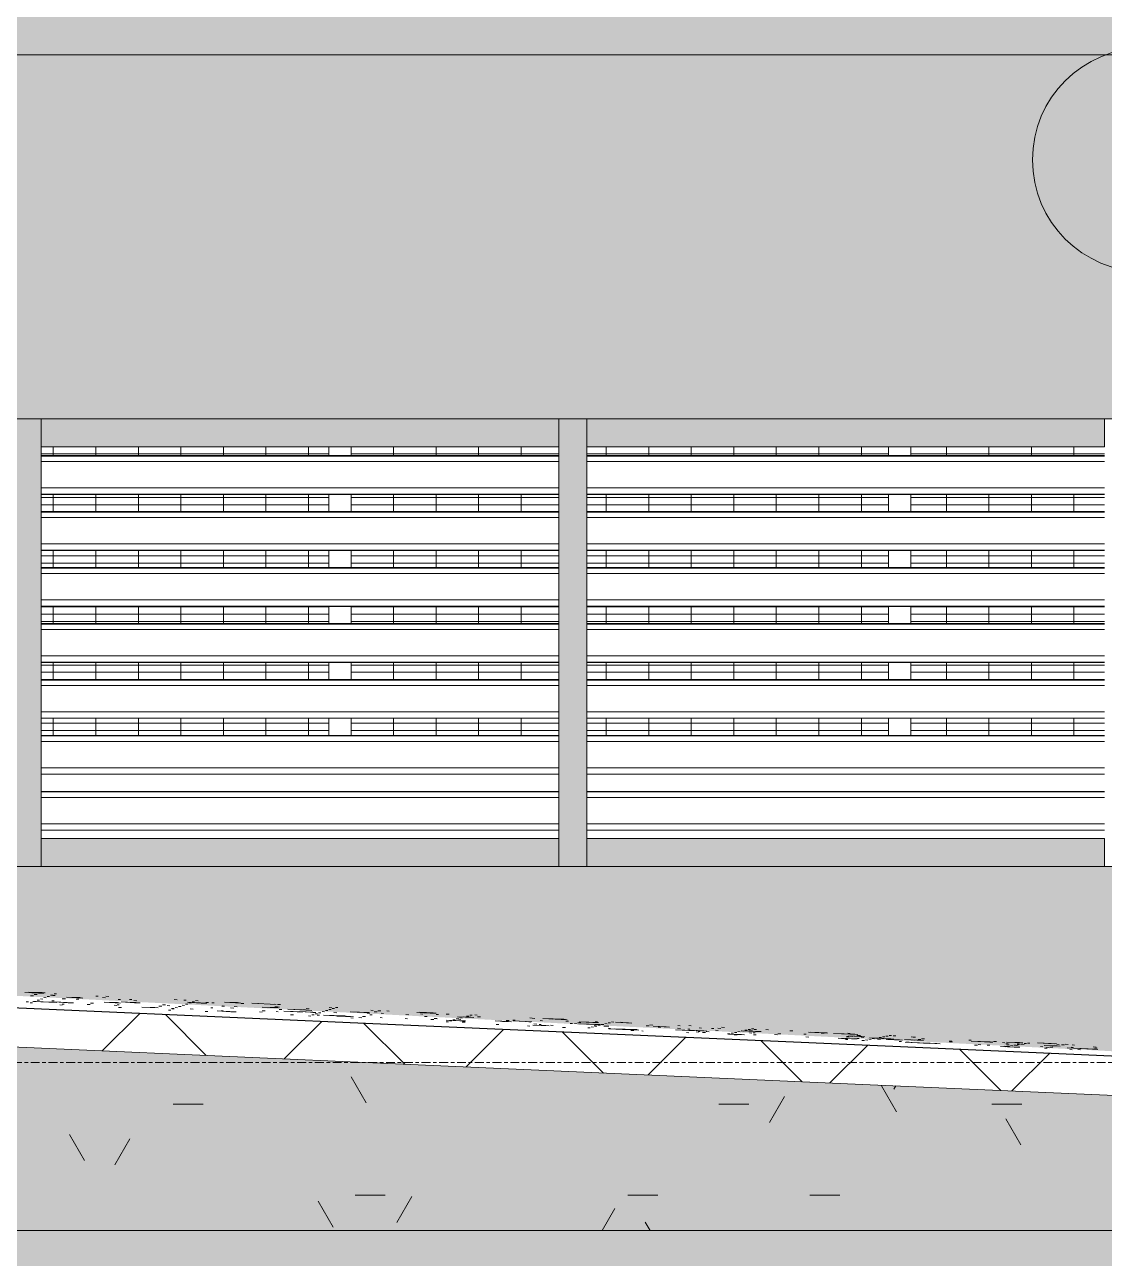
# Model space of a CAD drawing. Header units: millimetres. Extents: x -134153 to 99383, y -5233 to 35400.
# Drawn here: x 85429 to 87359, y 50 to 2254 of the extents above; entities that cross this region are included whole.
import ezdxf

# ---------------------------------------------------------------- set-up
doc = ezdxf.new("R2010")
doc.units = ezdxf.units.MM
doc.linetypes.add('Centre', pattern=[31.75, 6.35, -4.7625, 15.875, -4.7625])
for name, color, linetype, lineweight in [('A-DETL-GENF-2', 9, 'Continuous', 9), ('A-DETL-THIN', 151, 'Continuous', 9), ('A-FLOR', 192, 'Continuous', 9), ('A-FLOR-3', 192, 'Continuous', 25), ('A-FLOR-HRAL', 11, 'Continuous', 9), ('A-FLOR-LEVL-2', 51, 'Centre', 9), ('A-FLOR-MCUT', 51, 'Continuous', 9), ('A-FLOR-PATT', 8, 'Continuous', 9), ('A-GLAZ-CWMG', 51, 'Continuous', 9), ('A-WALL', 113, 'Continuous', 9), ('A-WALL-IDEN', 211, 'Continuous', 9), ('A-WALL-PATT-2', 111, 'Continuous', 5)]:
    doc.layers.add(name, color=color, linetype=linetype, lineweight=lineweight)

# ---------------------------------------------------------------- blocks, each defined once
blk = doc.blocks.new('FP_306-TKCS_MẶT ĐỨNG HƯỚNG NAM')
at = {"layer": 'A-FLOR-PATT'}
for p, q in [((123923.6, 525), (123957.8, 523.5)), ((123923.6, 525), (123947.9, 523.5)), ((123925.6, 508.4), (123930.1, 508.2)), ((123930.7, 525.6), (123954.2, 524.9)), ((123930.7, 525.6), (123959.8, 524.1)), ((123933.7, 519.1), (123939, 518.9)), ((123937.4, 509), (123975.4, 507.9)), ((123937.4, 509), (123980.7, 506.9)), ((123939.1, 508.8), (123943.4, 508.7)), ((123940.1, 521.6), (123945.4, 521.4)), ((123945.2, 511.2), (123949.4, 511)), ((123947.4, 524.6), (123951.9, 524.3)), ((123947.9, 523.5), (123957.8, 523.5)), ((123951.3, 513.5), (123955.5, 513.3)), ((123959.8, 524.1), (123954.2, 524.9)), ((123957.4, 515.8), (123961.6, 515.6)), ((123963.4, 518), (123967.7, 517.9)), ((123969.5, 520.3), (123973.8, 520.2)), ((123971.5, 510.1), (123975.5, 509.9)), ((123973.6, 519.8), (123977.5, 519.6)), ((123980.7, 506.9), (123975.4, 507.9)), ((123975.6, 522.6), (123979.8, 522.4)), ((123976.5, 508), (124010.6, 506.7)), ((123976.5, 508), (124000.7, 506.7)), ((123989.9, 513.7), (123995.2, 513.5)), ((123991.9, 513.8), (123995.9, 513.5)), ((123997.9, 516.5), (124021.5, 515.8)), ((123997.9, 516.5), (124027.1, 515)), ((124015.2, 513.2), (124019.7, 512.9)), ((124027.1, 515), (124021.5, 515.8)), ((124050, 518.4), (124054.5, 518.1)), ((124062.1, 515.9), (124067.4, 515.6)), ((124065.2, 507.5), (124088.7, 506.9)), ((124065.2, 507.5), (124094.3, 506.1)), ((124068.4, 518.3), (124073.7, 518)), ((124090.2, 512.4), (124094.1, 512.2)), ((124095.4, 508), (124129.5, 506.6)), ((124095.4, 508), (124119.6, 506.6)), ((124110.3, 512.4), (124114.8, 512.2)), ((124117.8, 507.3), (124122.3, 507)), ((124118.2, 510.5), (124123.6, 510.3)), ((124190.4, 512.4), (124195.7, 512.1)), ((124207.4, 511.3), (124211.9, 511)), ((124214.2, 507.5), (124248.4, 506)), ((124214.2, 507.5), (124238.5, 506.1)), ((124222.6, 508.4), (124226.8, 508.2)), ((124228.6, 510.4), (124232.9, 510.3)), ((124246.6, 507.1), (124251.9, 506.8)), ((124280.1, 507.6), (124303.6, 506.8)), ((124280.1, 507.6), (124309.2, 506.1)), ((123933, 506.5), (123937.3, 506.4)), ((123985.8, 502.7), (123990.3, 502.4)), ((123989.9, 504.1), (123993.9, 503.9)), ((124000.7, 506.7), (124010.6, 506.7)), ((124034.6, 503.5), (124039.9, 503.3)), ((124040.9, 506), (124046.3, 505.7)), ((124082.9, 502.2), (124087.5, 501.9)), ((124088.2, 503.1), (124092.1, 502.9)), ((124094.3, 506.1), (124088.7, 506.9)), ((124090.8, 498.4), (124096.1, 498.2)), ((124119.6, 506.6), (124129.5, 506.6)), ((124132.4, 498.9), (124155.9, 498.2)), ((124132.4, 498.9), (124161.5, 497.5)), ((124161.5, 497.5), (124155.9, 498.2)), ((124162.9, 500.6), (124168.2, 500.4)), ((124169.3, 502.9), (124174.6, 502.7)), ((124178, 501.6), (124182.6, 501.3)), ((124180, 493.6), (124184.3, 493.5)), ((124185.6, 496.5), (124190.1, 496.3)), ((124186.1, 495.7), (124190.3, 495.6)), ((124192.2, 497.9), (124196.4, 497.7)), ((124198.2, 500), (124202.5, 499.8)), ((124204.3, 502.1), (124208.6, 501.9)), ((124210.4, 504.2), (124214.7, 504)), ((124216.5, 506.3), (124220.7, 506.1)), ((124219.1, 495.5), (124224.4, 495.3)), ((124238.5, 506.1), (124248.4, 506)), ((124245.8, 491), (124250.3, 490.8)), ((124255.7, 497.7), (124259.6, 497.4)), ((124257.7, 506.5), (124261.7, 506.3)), ((124267.1, 491.9), (124301.2, 490.6)), ((124267.1, 491.9), (124291.3, 490.6)), ((124274, 492.1), (124278, 491.9)), ((124275.2, 500.6), (124279.7, 500.3)), ((124276.1, 500.9), (124280, 500.7)), ((124291.2, 497.4), (124296.6, 497.2)), ((124291.3, 490.6), (124301.2, 490.6)), ((124297.6, 499.7), (124302.9, 499.4)), ((124309.2, 506.1), (124303.6, 506.8)), ((124310.1, 505.2), (124314.6, 505)), ((124329.1, 505.8), (124341.2, 505.3)), ((124329.1, 505.8), (124372.5, 503.5)), ((124343, 490.2), (124347.5, 490)), ((124347.3, 499), (124370.8, 498.3)), ((124347.3, 499), (124376.4, 497.6)), ((124347.4, 492.4), (124352.7, 492.2)), ((124372.4, 503.5), (124369.1, 504.1)), ((124370.3, 499.5), (124374.8, 499.3)), ((124376.4, 497.6), (124370.8, 498.3)), ((124372.3, 490.8), (124376.3, 490.5)), ((124374.3, 499.3), (124378.3, 499)), ((124374.9, 503.4), (124380.2, 503.2)), ((124377.8, 494.8), (124382.4, 494.5)), ((124386, 491.5), (124420.1, 490.1)), ((124386, 491.5), (124410.2, 490.1)), ((124393.2, 494.9), (124431.2, 493.6)), ((124393.2, 494.9), (124436.5, 492.7)), ((124398.4, 485.3), (124403.8, 485.1)), ((124410.2, 490.1), (124420.1, 490.1)), ((124414.6, 490.8), (124438.1, 490)), ((124414.6, 490.8), (124443.7, 489.4)), ((124419.6, 494), (124424.9, 493.8)), ((124425.9, 496.1), (124431.3, 495.9)), ((124436.5, 492.7), (124431.2, 493.6)), ((124436.2, 485), (124440.5, 484.8)), ((124443.7, 489.4), (124438.1, 490)), ((124438.1, 489.3), (124442.6, 489)), ((124442.3, 486.9), (124446.6, 486.8)), ((124448.4, 488.8), (124452.6, 488.7)), ((124454.5, 490.8), (124458.7, 490.6)), ((124460.5, 492.7), (124464.8, 492.5)), ((124466.6, 494.6), (124470.9, 494.4)), ((124467.4, 498.1), (124472, 497.8)), ((124472.7, 496.4), (124477, 496.3)), ((124475.8, 489.1), (124481.1, 488.8)), ((124478.8, 498.3), (124483, 498.1)), ((124504.8, 490.6), (124538.9, 489.2)), ((124504.8, 490.6), (124529, 489.3)), ((124529, 489.3), (124539, 489.2)), ((124535.2, 488), (124539.7, 487.8)), ((124539.8, 485.1), (124543.8, 484.9)), ((124541.8, 493.1), (124545.8, 492.8)), ((124547.9, 490.4), (124553.2, 490.1)), ((124554.3, 492.4), (124559.6, 492.1)), ((124560.2, 487.9), (124564.2, 487.7)), ((124570.1, 492.1), (124574.6, 491.8)), ((124604.1, 485.5), (124609.4, 485.3)), ((124623.7, 489.4), (124657.8, 487.9)), ((124623.7, 489.4), (124647.9, 488)), ((124629.5, 489.6), (124653, 488.8)), ((124629.5, 489.6), (124658.6, 488.1)), ((124630.3, 486.6), (124634.8, 486.4)), ((124647.9, 488), (124657.8, 487.9)), ((124658.6, 488.1), (124653, 488.8)), ((124658.5, 485.9), (124662.4, 485.7)), ((124676.2, 486.5), (124681.6, 486.3)), ((124727.5, 484.9), (124732, 484.6)), ((124430.2, 483.1), (124434.4, 482.9)), ((124445.6, 484.7), (124450.1, 484.4)), ((124457.2, 484.3), (124495.2, 483.1)), ((124457.2, 484.3), (124500.6, 482.2)), ((124481.8, 482.7), (124505.3, 482)), ((124481.8, 482.7), (124510.9, 481.4)), ((124500.6, 482.2), (124495.2, 483.1)), ((124510.9, 481.4), (124505.3, 482)), ((124505.9, 479.4), (124510.4, 479.1)), ((124520.4, 480.1), (124525.7, 479.9)), ((124526.8, 482.2), (124532.1, 481.9)), ((124558.2, 480), (124562.1, 479.8)), ((124603, 478.3), (124607.5, 478)), ((124637.9, 482.3), (124642.4, 482)), ((124648.7, 476.8), (124654.1, 476.6)), ((124655.1, 478.7), (124660.4, 478.5)), ((124656.4, 478.3), (124660.4, 478.1)), ((124676.2, 472.6), (124680.5, 472.4)), ((124676.5, 475.5), (124710.7, 474.1)), ((124676.5, 475.5), (124700.8, 474.2)), ((124682.3, 474.3), (124686.6, 474.2)), ((124688.4, 476), (124692.6, 475.9)), ((124694.5, 477.8), (124698.7, 477.6)), ((124696.7, 481.7), (124720.2, 480.9)), ((124696.7, 481.7), (124725.8, 480.3)), ((124698.1, 477), (124702.6, 476.8)), ((124700.5, 479.5), (124704.8, 479.3)), ((124700.8, 474.2), (124710.7, 474.1)), ((124704.9, 472.2), (124710.2, 472)), ((124705.7, 472.8), (124710.2, 472.6)), ((124706.6, 481.2), (124710.9, 481)), ((124712.7, 482.9), (124717, 482.7)), ((124718.8, 484.6), (124723, 484.4)), ((124725.8, 480.3), (124720.2, 480.9)), ((124732.4, 481.7), (124737.7, 481.4)), ((124763.9, 474.1), (124787.5, 473.3)), ((124763.9, 474.1), (124793.1, 472.7)), ((124765.9, 467.8), (124770.4, 467.5)), ((124777.1, 473.3), (124782.4, 473)), ((124783.4, 475.1), (124788.8, 474.8)), ((124793.1, 472.7), (124787.5, 473.3)), ((124795.3, 475.5), (124799.8, 475.2)), ((124795.4, 474.3), (124829.5, 472.8)), ((124795.4, 474.3), (124819.6, 473)), ((124819.6, 473), (124829.5, 472.8)), ((124821.9, 465.2), (124825.9, 465)), ((124824, 472.4), (124827.9, 472.2)), ((124826, 479.5), (124829.9, 479.3)), ((124830.1, 479), (124834.6, 478.7)), ((124831.2, 466.7), (124854.7, 465.9)), ((124831.2, 466.7), (124860.3, 465.3)), ((124833.3, 468.7), (124838.6, 468.5)), ((124842.3, 467.7), (124846.3, 467.5)), ((124844.3, 474.8), (124848.3, 474.6)), ((124848.9, 478.6), (124886.9, 477.1)), ((124848.9, 478.6), (124892.3, 476.3)), ((124860.3, 465.3), (124854.7, 465.9)), ((124860.8, 477.6), (124866.1, 477.4)), ((124863, 466.4), (124867.6, 466.1)), ((124892.3, 476.3), (124886.9, 477.1)), ((124890.4, 473.8), (124894.9, 473.5)), ((124897.9, 469.8), (124902.4, 469.6)), ((124905.4, 469.5), (124910.7, 469.2)), ((124911.8, 471.2), (124917.1, 470.9)), ((124913, 469.1), (124951, 467.7)), ((124913, 469.1), (124956.3, 467)), ((124914.3, 472.7), (124948.4, 471.2)), ((124914.3, 472.7), (124938.5, 471.3)), ((124935.4, 463.3), (124939.6, 463.1)), ((124938.5, 471.3), (124948.4, 471.2)), ((124940.6, 465.7), (124944.5, 465.5)), ((124941.4, 464.8), (124945.7, 464.7)), ((124942.6, 472.5), (124946.5, 472.3)), ((124947.5, 466.4), (124951.8, 466.2)), ((124956.3, 467), (124951, 467.7)), ((124953.6, 467.9), (124957.9, 467.7)), ((124958.1, 464.8), (124962.7, 464.6)), ((124959.7, 469.4), (124963.9, 469.2)), ((124961.6, 465), (124966.9, 464.7)), ((124965.8, 470.9), (124970, 470.7)), ((124971.8, 472.4), (124976.1, 472.2)), ((124978.8, 471.8), (125002.3, 470.9)), ((124978.8, 471.8), (125007.9, 470.3)), ((124987.5, 471.7), (124992, 471.5)), ((125007.9, 470.3), (125002.3, 470.9)), ((125033.7, 465.5), (125039.1, 465.2)), ((125040.1, 467), (125045.4, 466.8)), ((125046.1, 464.5), (125069.6, 463.7)), ((125046.1, 464.5), (125075.2, 463.1)), ((125055.3, 462.9), (125059.8, 462.7)), ((125075.2, 463.1), (125069.6, 463.7)), ((125090.2, 465.9), (125094.7, 465.6)), ((125110.1, 465.8), (125114.1, 465.6)), ((124884.3, 462.4), (124889.6, 462.2)), ((124929.3, 461.7), (124933.5, 461.6)), ((124965.7, 461), (124970.2, 460.8)), ((124967.1, 460.1), (125001.3, 458.7)), ((124967.1, 460.1), (124991.4, 458.9)), ((124977.1, 460), (125015, 458.7)), ((124977.1, 460), (125020.4, 457.9)), ((124991.4, 458.9), (125001.3, 458.7)), ((125006.2, 457.2), (125011.6, 457)), ((125012.6, 458.9), (125017.9, 458.6)), ((125020.4, 457.9), (125015, 458.7)), ((125025.9, 456.2), (125028.5, 456.1)), ((125086, 458.5), (125120.1, 457.1)), ((125086, 458.5), (125110.2, 457.2)), ((125089.9, 461), (125095.2, 460.7)), ((125106.1, 453.2), (125110, 453)), ((125108.1, 459.5), (125112, 459.3)), ((125110.2, 457.2), (125120.1, 457.1)), ((125113.3, 457.5), (125136.8, 456.7)), ((125113.3, 457.5), (125142.4, 456.1)), ((125123.1, 454.5), (125127.6, 454.2)), ((125126.5, 455.3), (125130.4, 455.1)), ((125128.5, 461.6), (125132.4, 461.3)), ((125134.6, 453.5), (125139.9, 453.3)), ((125142.4, 456.1), (125136.8, 456.7)), ((125140.9, 455.1), (125146.3, 454.8)), ((125150.4, 460.9), (125154.9, 460.7)), ((125157.9, 457.4), (125162.5, 457.1)), ((125162.1, 461.2), (125167.4, 460.9)), ((125168.4, 462.7), (125173.8, 462.4)), ((125179.4, 450.9), (125183.7, 450.8)), ((125180.6, 450.7), (125204.1, 449.9)), ((125180.6, 450.7), (125209.7, 449.4)), ((125185.5, 452.3), (125189.8, 452.1)), ((125190.8, 449.3), (125196.1, 449.1)), ((125191.6, 453.6), (125195.8, 453.5)), ((125197.7, 455), (125201.9, 454.8)), ((125203.7, 456.3), (125208, 456.1)), ((125209.7, 449.4), (125204.1, 449.9)), ((125204.9, 456.5), (125239, 455)), ((125204.9, 456.5), (125229.1, 455.2)), ((125209.8, 457.6), (125214.1, 457.4)), ((125215.9, 458.9), (125220.2, 458.7)), ((125218.2, 452.6), (125222.7, 452.4)), ((125218.3, 456.8), (125223.6, 456.5)), ((125222, 460.2), (125226.2, 460)), ((125224.7, 453), (125228.7, 452.8)), ((125225.7, 449.2), (125230.2, 449)), ((125226.7, 458.9), (125230.7, 458.7)), ((125229.1, 455.2), (125239, 455)), ((125247.5, 458.6), (125252.1, 458.3)), ((125262.9, 449.6), (125268.2, 449.4)), ((125269.3, 451), (125274.6, 450.8)), ((125290.4, 456.7), (125295.7, 456.4)), ((125315.3, 450.4), (125319.8, 450.2)), ((125319.1, 445.5), (125324.4, 445.2)), ((125323.7, 454.1), (125357.9, 452.5)), ((125323.7, 454.1), (125347.9, 452.8)), ((125328.2, 454.1), (125351.7, 453.1)), ((125328.2, 454.1), (125357.3, 452.6)), ((125346.6, 452.3), (125351.9, 452.1)), ((125347.9, 452.8), (125357.9, 452.5)), ((125350.2, 452.9), (125354.7, 452.6)), ((125357.3, 452.6), (125351.7, 453.1)), ((125368.8, 451.8), (125406.7, 450.3)), ((125368.8, 451.8), (125412.1, 449.6)), ((125376.6, 443.3), (125410.7, 441.9)), ((125376.6, 443.3), (125400.8, 442)), ((125383.1, 442.6), (125387.6, 442.4)), ((125390.2, 441.1), (125394.2, 440.9)), ((125391.2, 445.5), (125396.6, 445.2)), ((125392.2, 446.5), (125396.2, 446.3)), ((125394.3, 452), (125398.2, 451.8)), ((125395.4, 447.4), (125419, 446.5)), ((125395.4, 447.4), (125424.6, 446)), ((125397.6, 446.7), (125402.9, 446.5)), ((125400.8, 442), (125410.7, 441.9)), ((125412.1, 449.6), (125406.7, 450.3)), ((125410.4, 448.1), (125414.9, 447.9)), ((125410.6, 442.8), (125414.5, 442.6)), ((125412.6, 448.2), (125416.6, 447.9)), ((125418, 445), (125422.5, 444.7)), ((125424.6, 446), (125419, 446.5)), ((125431.6, 441.4), (125435.8, 441.2)), ((125432.8, 443.8), (125470.8, 442.3)), ((125432.8, 443.8), (125476.1, 441.7)), ((125437.7, 442.5), (125441.9, 442.3)), ((125443.7, 443.6), (125448, 443.5)), ((125447.4, 441.4), (125452.7, 441.1)), ((125449.8, 444.8), (125454.1, 444.6)), ((125455.9, 445.9), (125460.2, 445.7)), ((125462, 447), (125466.2, 446.8)), ((125462.7, 441), (125486.2, 440.2)), ((125462.7, 441), (125491.8, 439.6)), ((125468.1, 448.1), (125472.3, 447.9)), ((125476.1, 441.7), (125470.8, 442.3)), ((125474.9, 447.7), (125480.2, 447.4)), ((125495.5, 440.9), (125529.6, 439.4)), ((125495.5, 440.9), (125519.7, 439.6)), ((125507.6, 445.5), (125512.1, 445.2)), ((125510.9, 445.2), (125514.8, 445)), ((125519.6, 441), (125524.9, 440.8)), ((125525.9, 442.2), (125531.3, 442)), ((125419.4, 439), (125423.7, 438.9)), ((125425.5, 440.2), (125429.8, 440)), ((125478.2, 440.5), (125482.7, 440.2)), ((125485.8, 437.4), (125490.3, 437.2)), ((125491.8, 439.6), (125486.2, 440.2)), ((125496.9, 436), (125534.9, 434.7)), ((125496.9, 436), (125540.2, 434.1)), ((125498.5, 436.1), (125503.8, 435.9)), ((125508.9, 440.1), (125512.8, 439.9)), ((125519.7, 439.6), (125529.6, 439.4)), ((125529.9, 434.9), (125553.4, 434)), ((125529.9, 434.9), (125559, 433.5)), ((125540.2, 434.1), (125534.9, 434.7)), ((125559, 433.5), (125553.4, 434)), ((125575.4, 438), (125579.9, 437.7)), ((125575.8, 437), (125581.1, 436.8)), ((125610.2, 439.8), (125614.7, 439.6)), ((125614.3, 438.1), (125648.4, 436.5)), ((125614.3, 438.1), (125638.5, 436.8)), ((125620.4, 430.8), (125625.7, 430.6)), ((125626.8, 431.9), (125632.1, 431.7)), ((125638.5, 436.8), (125648.4, 436.5)), ((125643.1, 430.8), (125647.7, 430.6)), ((125647.9, 436.4), (125653.2, 436.2)), ((125654.3, 437.5), (125659.6, 437.2)), ((125667.2, 428.6), (125701.3, 427.2)), ((125667.2, 428.6), (125691.4, 427.4)), ((125670.5, 435.4), (125675, 435.1)), ((125672.5, 428.2), (125676.7, 428)), ((125674.3, 428.8), (125678.3, 428.6)), ((125676.4, 433.4), (125680.3, 433.2)), ((125677.6, 436.4), (125701.1, 435.5)), ((125677.6, 436.4), (125706.7, 435)), ((125678, 432.6), (125682.5, 432.4)), ((125678.6, 429.1), (125682.8, 429)), ((125684.6, 430.1), (125688.9, 429.9)), ((125690.7, 431), (125695, 430.9)), ((125691.4, 427.4), (125701.3, 427.2)), ((125694.7, 430.1), (125698.7, 429.9)), ((125696.8, 434.6), (125700.7, 434.4)), ((125696.8, 432), (125701.1, 431.8)), ((125706.7, 435), (125701.1, 435.5)), ((125702.9, 432.9), (125707.1, 432.7)), ((125704.1, 432.4), (125709.4, 432.2)), ((125709, 433.8), (125713.2, 433.6)), ((125715, 434.7), (125719.3, 434.5)), ((125733.2, 434.9), (125763.1, 433.5)), ((125733.2, 434.9), (125757.4, 433.6)), ((125738.2, 428.3), (125742.8, 428.1)), ((125744.8, 430.4), (125768.3, 429.5)), ((125744.8, 430.4), (125773.9, 429)), ((125745.8, 425.7), (125750.3, 425.5)), ((125748.7, 426.5), (125754.1, 426.3)), ((125755.1, 427.5), (125760.4, 427.2)), ((125757.4, 433.6), (125767.3, 433.3)), ((125767.6, 432.4), (125772.1, 432.2)), ((125773.9, 429), (125768.3, 429.5)), ((125776.2, 431.5), (125781.6, 431.3)), ((125782.6, 432.5), (125787.9, 432.2)), ((125786, 425.8), (125820.2, 424.4)), ((125786, 425.8), (125810.3, 424.6)), ((125791, 422.8), (125794.9, 422.6)), ((125793, 427.1), (125796.9, 426.9)), ((125795, 431.4), (125799, 431.1)), ((125804.9, 422.8), (125810.2, 422.5)), ((125810.3, 424.6), (125820.2, 424.4)), ((125812.1, 424.6), (125835.6, 423.7)), ((125812.1, 424.6), (125841.2, 423.3)), ((125832.4, 427.6), (125837.7, 427.3)), ((125835.4, 425.5), (125839.9, 425.3)), ((125841.2, 423.3), (125835.6, 423.7))]:
    blk.add_line(p, q, dxfattribs=at)
blk = doc.blocks.new('NBS_CLDPhysicalSecuritySystems_MtlMeshPnlFncngSym_CLDModsecSecurusS3_InfillPanel - NBS_CLDPhysicalSecuritySystems_MtlMeshPnlFncngSym_CLDModsecSecurusS2_InfillPanel-2369440-TKCS_MẶT ĐỨNG HƯỚNG NAM')
at = {"layer": 'A-FLOR-HRAL'}
h = blk.add_hatch(dxfattribs=at)
h.set_pattern_fill('FP_41', color=256, style=0, pattern_type=2)
h.set_pattern_definition([(180, (123252.564, 850), (2e-15, 13), []), (90, (123252.564, 850), (76, -5e-15), [])])
h.paths.add_polyline_path([(127262.5, 971), (127501.6, 971), (127501.6, 2850), (127329.9, 2850), (127328.9, 2828.9), (127313.4, 2820.3), (127312.4, 2820), (127298.4, 2820), (127296.9, 2812.2), (127282.3, 2796.3), (127273.3, 2798), (127262.6, 2809), (127262.5, 1609.7), (127297.6, 1608.5), (127297.6, 1591.5), (127262.5, 1590.3), (127262.5, 1500), (127260.6, 1500), (127260.6, 1495.1), (127262.6, 1495.1), (127262.5, 992.2)])
h.paths.add_polyline_path([(123506.6, 984.3), (123902.6, 984.3), (123902.6, 1014.8), (123506.6, 1014.8), (123506.6, 992.2)])
h.paths.add_polyline_path([(123952.6, 984.3), (124466.6, 984.3), (124466.6, 1014.8), (123952.6, 1014.8), (123952.6, 992.2)])
h.paths.add_polyline_path([(123466.6, 984.3), (123466.6, 1014.8), (123252.6, 1014.8), (123252.6, 984.3), (123427.8, 984.3)])
h.paths.add_polyline_path([(124506.6, 984.3), (124877.6, 984.3), (124877.6, 1014.8), (124506.6, 1014.8), (124506.6, 992.2)])
h.paths.add_polyline_path([(124927.6, 984.3), (125466.6, 984.3), (125466.6, 1014.8), (124927.6, 1014.8), (124927.6, 992.2)])
h.paths.add_polyline_path([(126601, 984.3), (126802.6, 984.3), (126802.6, 1014.8), (126506.6, 1014.8), (126506.6, 984.3)])
h.paths.add_polyline_path([(126466.6, 984.3), (126466.6, 1014.8), (125902.6, 1014.8), (125902.6, 984.3), (126402.7, 984.3)])
h.paths.add_polyline_path([(125807.7, 984.3), (125852.6, 984.3), (125852.6, 1014.8), (125506.6, 1014.8), (125506.6, 984.3), (125609.4, 984.3)])
h.paths.add_polyline_path([(124927.6, 1084.3), (125466.6, 1084.3), (125466.6, 1114.8), (124927.6, 1114.8)])
h.paths.add_polyline_path([(125902.6, 1084.3), (126466.6, 1084.3), (126466.6, 1114.8), (125902.6, 1114.8)])
h.paths.add_polyline_path([(123427.8, 1084.3), (123466.6, 1084.3), (123466.6, 1114.8), (123252.6, 1114.8), (123252.6, 1084.3)])
h.paths.add_polyline_path([(123506.6, 1084.3), (123902.6, 1084.3), (123902.6, 1114.8), (123506.6, 1114.8)])
h.paths.add_polyline_path([(125506.6, 1084.3), (125852.6, 1084.3), (125852.6, 1114.8), (125506.6, 1114.8)])
h.paths.add_polyline_path([(124617.8, 1084.3), (124877.6, 1084.3), (124877.6, 1114.8), (124506.6, 1114.8), (124506.6, 1084.3)])
h.paths.add_polyline_path([(126802.6, 1084.3), (126802.6, 1114.8), (126506.6, 1114.8), (126506.6, 1084.3), (126601, 1084.3)])
h.paths.add_polyline_path([(124221.1, 1084.3), (124466.6, 1084.3), (124466.6, 1114.8), (123952.6, 1114.8), (123952.6, 1084.3)])
h.paths.add_polyline_path([(125466.6, 1184.3), (125466.6, 1214.8), (124927.6, 1214.8), (124927.6, 1184.3), (125411.1, 1184.3)])
h.paths.add_polyline_path([(123506.6, 1184.3), (123902.6, 1184.3), (123902.6, 1214.8), (123506.6, 1214.8)])
h.paths.add_polyline_path([(123427.8, 1184.3), (123466.6, 1184.3), (123466.6, 1214.8), (123252.6, 1214.8), (123252.6, 1184.3)])
h.paths.add_polyline_path([(125807.7, 1184.3), (125852.6, 1184.3), (125852.6, 1214.8), (125506.6, 1214.8), (125506.6, 1184.3)])
h.paths.add_polyline_path([(126601, 1184.3), (126802.6, 1184.3), (126802.6, 1214.8), (126506.6, 1214.8), (126506.6, 1184.3)])
h.paths.add_polyline_path([(124221.1, 1184.3), (124466.6, 1184.3), (124466.6, 1214.8), (123952.6, 1214.8), (123952.6, 1184.3)])
h.paths.add_polyline_path([(124506.6, 1184.3), (124877.6, 1184.3), (124877.6, 1214.8), (124506.6, 1214.8)])
h.paths.add_polyline_path([(125902.6, 1184.3), (126466.6, 1184.3), (126466.6, 1214.8), (125902.6, 1214.8)])
h.paths.add_polyline_path([(124466.6, 1284.3), (124466.6, 1314.8), (123952.6, 1314.8), (123952.6, 1284.3), (124221.1, 1284.3)])
h.paths.add_polyline_path([(125807.7, 1284.3), (125852.6, 1284.3), (125852.6, 1314.8), (125506.6, 1314.8), (125506.6, 1284.3)])
h.paths.add_polyline_path([(123252.6, 1284.3), (123466.6, 1284.3), (123466.6, 1314.8), (123252.6, 1314.8)])
h.paths.add_polyline_path([(126802.6, 1284.3), (126802.6, 1314.8), (126506.6, 1314.8), (126506.6, 1284.3), (126601, 1284.3)])
h.paths.add_polyline_path([(123506.6, 1284.3), (123902.6, 1284.3), (123902.6, 1314.8), (123506.6, 1314.8)])
h.paths.add_polyline_path([(124877.6, 1284.3), (124877.6, 1314.8), (124506.6, 1314.8), (124506.6, 1284.3), (124617.8, 1284.3)])
h.paths.add_polyline_path([(124927.6, 1284.3), (125466.6, 1284.3), (125466.6, 1314.8), (124927.6, 1314.8)])
h.paths.add_polyline_path([(126466.6, 1284.3), (126466.6, 1314.8), (125902.6, 1314.8), (125902.6, 1284.3), (126204.4, 1284.3)])
h.paths.add_polyline_path([(125902.6, 1384.3), (126466.6, 1384.3), (126466.6, 1414.8), (125902.6, 1414.8)])
h.paths.add_polyline_path([(123427.8, 1384.3), (123466.6, 1384.3), (123466.6, 1414.8), (123252.6, 1414.8), (123252.6, 1384.3)])
h.paths.add_polyline_path([(123506.6, 1384.3), (123902.6, 1384.3), (123902.6, 1414.8), (123506.6, 1414.8)])
h.paths.add_polyline_path([(126802.6, 1384.3), (126802.6, 1414.8), (126506.6, 1414.8), (126506.6, 1384.3), (126601, 1384.3)])
h.paths.add_polyline_path([(123952.6, 1384.3), (124466.6, 1384.3), (124466.6, 1414.8), (123952.6, 1414.8)])
h.paths.add_polyline_path([(124617.8, 1384.3), (124877.6, 1384.3), (124877.6, 1414.8), (124506.6, 1414.8), (124506.6, 1384.3)])
h.paths.add_polyline_path([(125506.6, 1384.3), (125852.6, 1384.3), (125852.6, 1414.8), (125506.6, 1414.8)])
h.paths.add_polyline_path([(125411.1, 1384.3), (125466.6, 1384.3), (125466.6, 1414.8), (124927.6, 1414.8), (124927.6, 1384.3), (125014.4, 1384.3)])
h.paths.add_polyline_path([(124877.6, 1484.3), (124877.6, 1500), (124506.6, 1500), (124506.6, 1484.3), (124617.8, 1484.3)])
h.paths.add_polyline_path([(125902.6, 1484.3), (126466.6, 1484.3), (126466.6, 1500), (125902.6, 1500)])
h.paths.add_polyline_path([(125852.6, 1484.3), (125852.6, 1500), (125506.6, 1500), (125506.6, 1484.3), (125807.7, 1484.3)])
h.paths.add_polyline_path([(124927.6, 1484.3), (125466.6, 1484.3), (125466.6, 1500), (124927.6, 1500)])
h.paths.add_polyline_path([(123252.6, 1484.3), (123466.6, 1484.3), (123466.6, 1500), (123252.6, 1500)])
h.paths.add_polyline_path([(123506.6, 1484.3), (123902.6, 1484.3), (123902.6, 1500), (123506.6, 1500)])
h.paths.add_polyline_path([(124221.1, 1484.3), (124466.6, 1484.3), (124466.6, 1500), (123952.6, 1500), (123952.6, 1484.3)])
h.paths.add_polyline_path([(126802.6, 1484.3), (126802.6, 1500), (126506.6, 1500), (126506.6, 1484.3), (126601, 1484.3)])
h.paths.add_polyline_path([(127287.6, 1582.5), (127287.6, 1590), (127297.6, 1590), (127297.6, 1582.5)])
h.paths.add_polyline_path([(127297.6, 1610), (127287.6, 1610), (127287.6, 1617.5), (127297.6, 1617.5)])
h.paths.add_polyline_path([(127265.4, 2820), (127266.8, 2820), (127263.9, 2830.5), (127263.9, 2820)])
for p, q in [((124466.6, 1500), (124466.6, 1484.3)), ((124506.6, 1484.3), (124506.6, 1500)), ((125466.6, 1500), (125466.6, 1484.3)), ((125506.6, 1484.3), (125506.6, 1500)), ((124466.6, 1415), (124466.6, 1384.3)), ((124506.6, 1384.3), (124506.6, 1415)), ((125466.6, 1415), (125466.6, 1384.3)), ((125506.6, 1384.3), (125506.6, 1415)), ((124466.6, 1315), (124466.6, 1284.3)), ((124506.6, 1284.3), (124506.6, 1315)), ((125466.6, 1315), (125466.6, 1284.3)), ((125506.6, 1284.3), (125506.6, 1315)), ((124466.6, 1215), (124466.6, 1184.3)), ((124506.6, 1184.3), (124506.6, 1215)), ((125466.6, 1215), (125466.6, 1184.3)), ((125506.6, 1184.3), (125506.6, 1215)), ((124466.6, 1115), (124466.6, 1084.3)), ((124506.6, 1084.3), (124506.6, 1115)), ((125466.6, 1115), (125466.6, 1084.3)), ((125506.6, 1084.3), (125506.6, 1115)), ((124466.6, 1015), (124466.6, 984.3)), ((124506.6, 984.3), (124506.6, 1015)), ((125466.6, 1015), (125466.6, 984.3)), ((125506.6, 984.3), (125506.6, 1015))]:
    blk.add_line(p, q, dxfattribs=at)
blk = doc.blocks.new('Rectangular Mullion - 50 x 100mm-3089696-TKCS_MẶT ĐỨNG HƯỚNG NAM')
at = {"layer": 'A-GLAZ-CWMG'}
blk.add_hatch(color=256, dxfattribs=at).paths.add_polyline_path([(124617.8, 1500), (124877.6, 1500), (124877.6, 1550), (123952.6, 1550), (123952.6, 1500), (124221.1, 1500)])
for p, q in [((123952.6, 1500), (123952.6, 1550)), ((124877.6, 1550), (124877.6, 1500)), ((123952.6, 1500), (124877.6, 1500))]:
    blk.add_line(p, q, dxfattribs=at)
blk = doc.blocks.new('Rectangular Mullion - 50 x 100mm-3089697-TKCS_MẶT ĐỨNG HƯỚNG NAM')
at = {"layer": 'A-GLAZ-CWMG'}
blk.add_hatch(color=256, dxfattribs=at).paths.add_polyline_path([(124816.1, 750), (124877.6, 750), (124877.6, 800), (123952.6, 800), (123952.6, 750), (124617.8, 750)])
for p, q in [((123952.6, 750), (123952.6, 800)), ((124877.6, 800), (123952.6, 800)), ((124877.6, 800), (124877.6, 750))]:
    blk.add_line(p, q, dxfattribs=at)
blk = doc.blocks.new('Rectangular Mullion - MULLION LA SACH-3089698-TKCS_MẶT ĐỨNG HƯỚNG NAM')
at = {"layer": 'A-GLAZ-CWMG'}
for p, q in [((123952.6, 884.3), (124877.6, 884.3)), ((123952.6, 883.3), (124877.6, 883.3)), ((123952.6, 883.2), (124877.6, 883.2)), ((123952.6, 873.5), (124877.6, 873.5)), ((123952.6, 826.5), (124877.6, 826.5)), ((123952.6, 815), (124877.6, 815)), ((123952.6, 814.8), (124877.6, 814.8))]:
    blk.add_line(p, q, dxfattribs=at)
blk = doc.blocks.new('Rectangular Mullion - 50 x 100mm-3089657-TKCS_MẶT ĐỨNG HƯỚNG NAM')
at = {"layer": 'A-GLAZ-CWMG'}
blk.add_hatch(color=256, dxfattribs=at).paths.add_polyline_path([(119977.6, 950), (119977.6, 1050), (119927.6, 1050), (119927.6, 950)])
for p, q in [((119927.6, 1050), (119927.6, 950)), ((119977.6, 950), (119977.6, 1050))]:
    blk.add_line(p, q, dxfattribs=at)
blk = doc.blocks.new('Rectangular Mullion - 50 x 100mm-3089658-TKCS_MẶT ĐỨNG HƯỚNG NAM')
at = {"layer": 'A-GLAZ-CWMG'}
blk.add_hatch(color=256, dxfattribs=at).paths.add_polyline_path([(119977.6, 1050), (119977.6, 1150), (119927.6, 1150), (119927.6, 1050)])
for p, q in [((119927.6, 1150), (119927.6, 1050)), ((119977.6, 1050), (119977.6, 1150))]:
    blk.add_line(p, q, dxfattribs=at)
blk = doc.blocks.new('Rectangular Mullion - 50 x 100mm-3089687-TKCS_MẶT ĐỨNG HƯỚNG NAM')
at = {"layer": 'A-GLAZ-CWMG'}
blk.add_hatch(color=256, dxfattribs=at).paths.add_polyline_path([(119977.6, 1450), (119977.6, 1550), (119927.6, 1550), (119927.6, 1450)])
for p, q in [((119927.6, 1550), (119927.6, 1450)), ((119977.6, 1450), (119977.6, 1550))]:
    blk.add_line(p, q, dxfattribs=at)
blk = doc.blocks.new('CTL_WALL TAG NO MARK - 10-2062273-TKCS_MẶT ĐỨNG HƯỚNG NAM')
at = {"layer": 'A-WALL-IDEN'}
for p, q in [((31780.1, 30252.1), (30982.6, 30252.1)), ((30982.6, 29852.1), (31780.1, 29852.1))]:
    blk.add_line(p, q, dxfattribs=at)
for centre, start, end in [((30982.6, 30052.1), 90, 270), ((31780.1, 30052.1), 270, 90)]:
    blk.add_arc(centre, 200, start, end, dxfattribs=at)

msp = doc.modelspace()

# ---------------------------------------------------------------- hatches: boundary and pattern name
at = {"layer": 'A-DETL-GENF-2'}
h = msp.add_hatch(dxfattribs=at)
h.set_pattern_fill('FP_61', color=256, style=0, pattern_type=2)
h.set_pattern_definition([(0, (44078.9, 0), (774.192, 774.192), [774.192, -774.192]), (0, (44078.9, 290.3), (774.192, 774.192), [774.192, -774.192]), (0, (44078.9, 580.64), (774.192, 774.192), [774.192, -774.192]), (90, (44175.7, 677.4), (-774.192, 774.192), [774.192, -774.192]), (90, (44466, 677.4), (-774.192, 774.192), [774.192, -774.192]), (90, (44756.3, 677.4), (-774.192, 774.192), [774.192, -774.192])])
h.paths.add_polyline_path([(-8674.5, -1216.2), (92867, -1216.2), (92867, 100), (-8674.5, 100), (-8674.5, -664.1)])
at = {"layer": 'A-FLOR-PATT'}
h = msp.add_hatch(dxfattribs=at)
h.set_pattern_fill('FP_33', color=256, style=0, pattern_type=2)
h.set_pattern_definition([(45, (44078.9, 0), (-169.7056, 169.7056), []), (135, (44078.9, 0), (-169.7056, -169.7056), [])])
h.paths.add_polyline_path([(88758.9, 280.1), (88758.9, 350), (80758.9, 702), (80758.9, 632.1), (88503.9, 291.3)])
h = msp.add_hatch(dxfattribs=at)
h.set_pattern_fill('FP_34', color=256, style=0, pattern_type=2)
h.set_pattern_definition([(0, (44078.91, 0), (650.24, 162.56), [53.645, -434.035, 53.645, -434.035, -2600.96]), (0, (44078.91, 0), (650.24, 162.56), [-975.36, 53.645, -921.715, 53.645, -434.035, -1137.92]), (0, (44078.91, 0), (650.24, 162.56), [-2438.4, 53.645, -271.475, 53.645, -759.155]), (120, (44322.75, 81.28), (-465.9011, 481.84436), [53.645, -434.035, 53.645, -3034.995]), (120, (44322.75, 81.28), (-465.9011, 481.84436), [-541.325, -434.035, 53.645, -921.715, -1625.6]), (120, (44322.75, 81.28), (-465.9011, 481.84436), [-1950.72, 53.645, -434.035, 53.645, -1084.275]), (120, (44322.75, 81.28), (-465.9011, 481.84436), [-2492.045, -271.475, 53.645, -759.155]), (240, (44404.03, 406.4), (-184.3389, -644.40436), [53.645, -434.035, 53.645, -3034.995]), (240, (44404.03, 406.4), (-184.3389, -644.40436), [-541.325, -434.035, 53.645, -921.715, -1625.6]), (240, (44404.03, 406.4), (-184.3389, -644.40436), [-1950.72, 53.645, -434.035, 53.645, -1084.275]), (240, (44404.03, 406.4), (-184.3389, -644.40436), [-2492.045, -271.475, 53.645, -759.155])])
h.paths.add_polyline_path([(88758.9, 100), (88758.9, 280.1), (80758.9, 632.1), (80758.9, 302), (85349.7, 100), (88503.9, 100)])
h = msp.add_hatch(dxfattribs=at)
h.set_pattern_fill('FP_35', color=256, style=0, pattern_type=2)
h.set_pattern_definition([(50, (44078.9, 0), (291.4942, -25.5022), [30.48, -335.28]), (355, (44078.9, 0), (-56.3889, 305.6909), [24.384, -268.224]), (100.451, (44103.2, -2.12), (235.108, 280.1865), [25.904, -284.944]), (46.184, (44078.9, 81.28), (433.727, -67.2684), [45.72, -502.92]), (96.636, (44115.05, 75.67), (379.844, 395.8845), [38.856, -427.416]), (351.184, (44078.9, 81.3), (379.848, 395.881), [36.576, -402.336]), (21, (44119.55, 60.96), (242.5828, -163.6239), [30.48, -335.28]), (326, (44119.55, 60.96), (98.883, 294.7011), [24.384, -268.224]), (71.451, (44139.77, 47.33), (341.4672, 131.074), [25.904, -284.944]), (37.5, (44078.91, 0), (4.94191, 135.28833), [5.364, -259.608, 5.364, -266.924, -269.24]), (37.5, (44078.91, 0), (4.94191, 135.28833), [-537.261, 5.364, -263.876]), (7.5, (44078.91, 0), (106.9117, 160.28908), [5.364, -149.88, 5.364, -253.512, -102.616]), (7.5, (44078.91, 0), (106.9117, 160.28908), [-414.122, 5.364, -97.252]), (327.5, (43988.28, 0), (216.9455, -9.16625), [5.364, -96.236, 5.364, -311.628, -420.624]), (327.5, (43988.28, 0), (216.9455, -9.16625), [-418.592, 5.364, -415.26]), (317.5, (43947.64, 0), (237.0069, 40.6827), [5.364, -126.716, 5.364, -205.151, -298.704]), (317.5, (43947.64, 0), (237.0069, 40.6827), [-342.595, 5.364, -293.34])])
h.paths.add_polyline_path([(88758.9, 100), (88758.9, 280.1), (80758.9, 632.1), (80758.9, 302), (85349.7, 100), (88503.9, 100)])
at = {"layer": 'A-WALL-PATT-2'}
h = msp.add_hatch(color=256, dxfattribs=at)
h.paths.add_polyline_path([(77608.9, 2200), (77958.9, 2200), (77958.9, 3290), (77608.9, 3290), (77608.9, 3200.6)])
h.paths.add_polyline_path([(80174.4, 2200), (88768.9, 2200), (88768.9, 3290), (79748.9, 3290), (79748.9, 2200)])
h.paths.add_polyline_path([(77608.9, 3300), (77958.9, 3300), (77958.9, 4690), (77608.9, 4690), (77608.9, 4304.9)])
h.paths.add_polyline_path([(86520.7, 3300), (88768.9, 3300), (88768.9, 4690), (79748.9, 4690), (79748.9, 3300), (80174.4, 3300)])
h.paths.add_polyline_path([(86520.7, 4700), (88768.9, 4700), (88768.9, 5550), (88758.9, 5550), (88758.9, 5600), (77608.9, 5600), (77608.9, 4700), (80174.4, 4700)])
h = msp.add_hatch(color=256, dxfattribs=at)
h.paths.add_polyline_path([(77608.9, 400), (77608.9, 500), (77598.9, 500), (77598.9, 400)])
h.paths.add_polyline_path([(88758.9, 400), (88768.8, 400), (88768.8, 600), (88758.8, 600), (88758.8, 610), (88768.8, 610), (88768.8, 1490), (88358.9, 1490), (88358.9, 750), (84458.9, 750), (84458.9, 1490), (83758.9, 1490), (83758.9, 950), (80308.9, 950), (80308.9, 1490), (79808.9, 1490), (79808.9, 600), (80758.9, 600), (80758.9, 754.2), (81272.7, 728.3), (87769, 400), (88503.9, 400)])
h.paths.add_polyline_path([(77608.9, 600), (77958.9, 600), (77958.9, 1490), (77598.9, 1490), (77598.9, 900), (77608.9, 900), (77608.9, 830)])
h.paths.add_polyline_path([(80308.9, 1500), (80308.9, 1550), (83758.9, 1550), (83758.9, 1500), (84458.9, 1500), (84458.9, 1550), (88358.9, 1550), (88358.9, 1500), (88768.8, 1500), (88768.8, 2200), (79808.9, 2200), (79808.9, 1500), (80174.4, 1500)])
h.paths.add_polyline_path([(77958.9, 1500), (77958.9, 2200), (77598.9, 2200), (77598.9, 1500)])

# ---------------------------------------------------------------- linework, layer by layer
at = {"layer": 'A-DETL-THIN'}
msp.add_line((92867, 100), (-8674.5, 100), dxfattribs=at)
at = {"layer": 'A-FLOR-3', "flags": 128}
msp.add_lwpolyline([(88758.9, 350), (87870, 389.1), (86981.1, 428.2), (86092.2, 467.3), (85203.3, 506.4), (84314.4, 545.6), (83425.5, 584.7), (82536.6, 623.8), (81647.7, 662.9), (80758.9, 702)], dxfattribs=at)
at = {"layer": 'A-FLOR-LEVL-2'}
for p, q in [((-12769.4, 2200), (95658.9, 2200)), ((95658.9, 400), (-12769.4, 400))]:
    msp.add_line(p, q, dxfattribs=at)
at = {"layer": 'A-FLOR-MCUT', "flags": 128}
msp.add_lwpolyline([(88758.9, 280.1), (87870, 319.2), (86981.1, 358.3), (86092.2, 397.4), (85203.3, 436.5), (84314.4, 475.6), (83425.5, 514.7), (82536.6, 553.8), (81647.7, 593), (80758.9, 632.1)], dxfattribs=at)
at = {"layer": 'A-WALL'}
for p, q in [((79658.8, 2200), (88768.9, 2200)), ((84458.9, 1550), (88358.9, 1550)), ((88358.9, 750), (84458.9, 750))]:
    msp.add_line(p, q, dxfattribs=at)

# ---------------------------------------------------------------- block references
at = {"layer": 'A-FLOR'}
msp.add_blockref('FP_306-TKCS_MẶT ĐỨNG HƯỚNG NAM', (-38493.7, 0), dxfattribs=at)
at = {"layer": 'A-FLOR-HRAL'}
msp.add_blockref('NBS_CLDPhysicalSecuritySystems_MtlMeshPnlFncngSym_CLDModsecSecurusS3_InfillPanel - NBS_CLDPhysicalSecuritySystems_MtlMeshPnlFncngSym_CLDModsecSecurusS2_InfillPanel-2369440-TKCS_MẶT ĐỨNG HƯỚNG NAM', (-38493.7, 0), dxfattribs=at)
at = {"layer": 'A-GLAZ-CWMG'}
for name, p in [('Rectangular Mullion - 50 x 100mm-3089687-TKCS_MẶT ĐỨNG HƯỚNG NAM', (-34518.7, 0)), ('Rectangular Mullion - 50 x 100mm-3089696-TKCS_MẶT ĐỨNG HƯỚNG NAM', (-38493.7, 0)), ('Rectangular Mullion - 50 x 100mm-3089687-TKCS_MẶT ĐỨNG HƯỚNG NAM', (-33543.7, 0)), ('Rectangular Mullion - 50 x 100mm-3089696-TKCS_MẶT ĐỨNG HƯỚNG NAM', (-37518.7, 0)), ('Rectangular Mullion - MULLION LA SACH-3089698-TKCS_MẶT ĐỨNG HƯỚNG NAM', (-38493.7, 600)), ('Rectangular Mullion - MULLION LA SACH-3089698-TKCS_MẶT ĐỨNG HƯỚNG NAM', (-37518.7, 600)), ('Rectangular Mullion - 50 x 100mm-3089658-TKCS_MẶT ĐỨNG HƯỚNG NAM', (-34518.7, 300)), ('Rectangular Mullion - 50 x 100mm-3089658-TKCS_MẶT ĐỨNG HƯỚNG NAM', (-33543.7, 300)), ('Rectangular Mullion - MULLION LA SACH-3089698-TKCS_MẶT ĐỨNG HƯỚNG NAM', (-38493.7, 500)), ('Rectangular Mullion - MULLION LA SACH-3089698-TKCS_MẶT ĐỨNG HƯỚNG NAM', (-37518.7, 500)), ('Rectangular Mullion - 50 x 100mm-3089658-TKCS_MẶT ĐỨNG HƯỚNG NAM', (-34518.7, 200)), ('Rectangular Mullion - 50 x 100mm-3089658-TKCS_MẶT ĐỨNG HƯỚNG NAM', (-33543.7, 200)), ('Rectangular Mullion - MULLION LA SACH-3089698-TKCS_MẶT ĐỨNG HƯỚNG NAM', (-38493.7, 400)), ('Rectangular Mullion - MULLION LA SACH-3089698-TKCS_MẶT ĐỨNG HƯỚNG NAM', (-37518.7, 400)), ('Rectangular Mullion - 50 x 100mm-3089658-TKCS_MẶT ĐỨNG HƯỚNG NAM', (-34518.7, 100)), ('Rectangular Mullion - 50 x 100mm-3089658-TKCS_MẶT ĐỨNG HƯỚNG NAM', (-33543.7, 100)), ('Rectangular Mullion - MULLION LA SACH-3089698-TKCS_MẶT ĐỨNG HƯỚNG NAM', (-38493.7, 300)), ('Rectangular Mullion - MULLION LA SACH-3089698-TKCS_MẶT ĐỨNG HƯỚNG NAM', (-37518.7, 300)), ('Rectangular Mullion - 50 x 100mm-3089658-TKCS_MẶT ĐỨNG HƯỚNG NAM', (-34518.7, 0)), ('Rectangular Mullion - 50 x 100mm-3089658-TKCS_MẶT ĐỨNG HƯỚNG NAM', (-33543.7, 0)), ('Rectangular Mullion - MULLION LA SACH-3089698-TKCS_MẶT ĐỨNG HƯỚNG NAM', (-38493.7, 200)), ('Rectangular Mullion - MULLION LA SACH-3089698-TKCS_MẶT ĐỨNG HƯỚNG NAM', (-37518.7, 200)), ('Rectangular Mullion - 50 x 100mm-3089658-TKCS_MẶT ĐỨNG HƯỚNG NAM', (-34518.7, -100)), ('Rectangular Mullion - 50 x 100mm-3089658-TKCS_MẶT ĐỨNG HƯỚNG NAM', (-33543.7, -100)), ('Rectangular Mullion - MULLION LA SACH-3089698-TKCS_MẶT ĐỨNG HƯỚNG NAM', (-38493.7, 100)), ('Rectangular Mullion - MULLION LA SACH-3089698-TKCS_MẶT ĐỨNG HƯỚNG NAM', (-37518.7, 100)), ('Rectangular Mullion - 50 x 100mm-3089658-TKCS_MẶT ĐỨNG HƯỚNG NAM', (-34518.7, -200)), ('Rectangular Mullion - 50 x 100mm-3089658-TKCS_MẶT ĐỨNG HƯỚNG NAM', (-33543.7, -200)), ('Rectangular Mullion - MULLION LA SACH-3089698-TKCS_MẶT ĐỨNG HƯỚNG NAM', (-38493.7, 0)), ('Rectangular Mullion - MULLION LA SACH-3089698-TKCS_MẶT ĐỨNG HƯỚNG NAM', (-37518.7, 0)), ('Rectangular Mullion - 50 x 100mm-3089657-TKCS_MẶT ĐỨNG HƯỚNG NAM', (-34518.7, -200)), ('Rectangular Mullion - 50 x 100mm-3089657-TKCS_MẶT ĐỨNG HƯỚNG NAM', (-33543.7, -200)), ('Rectangular Mullion - 50 x 100mm-3089697-TKCS_MẶT ĐỨNG HƯỚNG NAM', (-38493.7, 0)), ('Rectangular Mullion - 50 x 100mm-3089697-TKCS_MẶT ĐỨNG HƯỚNG NAM', (-37518.7, 0))]:
    msp.add_blockref(name, p, dxfattribs=at)
at = {"layer": 'A-WALL-IDEN'}
msp.add_blockref('CTL_WALL TAG NO MARK - 10-2062273-TKCS_MẶT ĐỨNG HƯỚNG NAM', (56447.8, -28039.6), dxfattribs=at)

doc.saveas('drawing.dxf')
